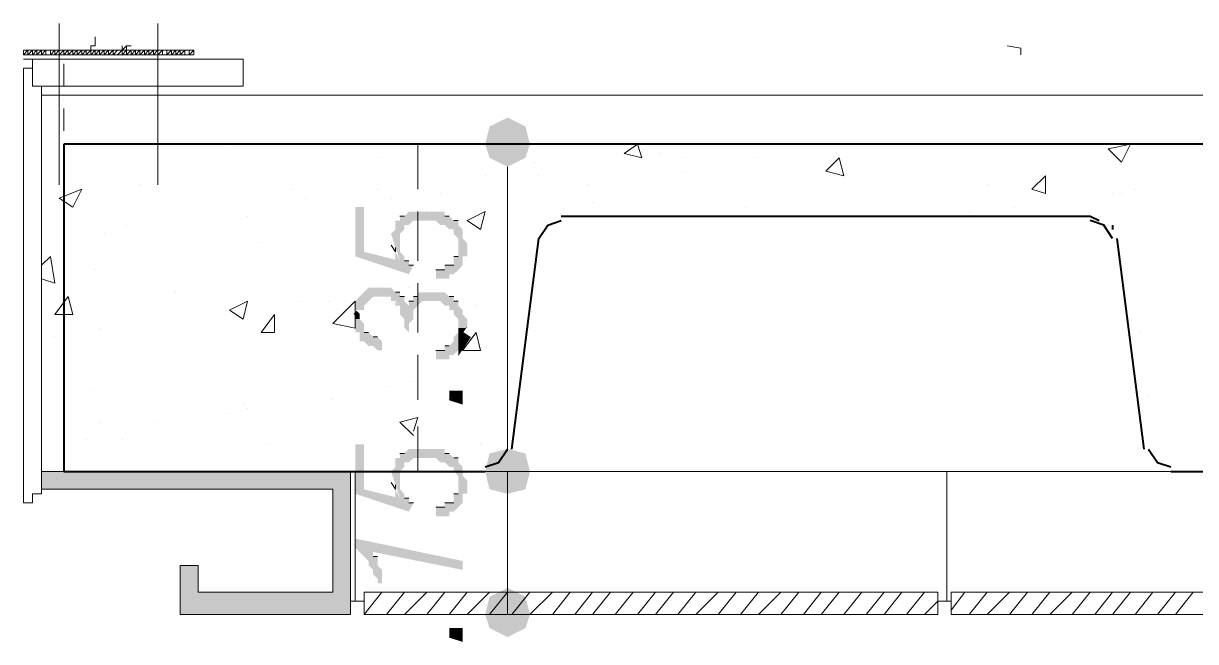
# Model space of a CAD drawing. Header units: millimetres. Extents: x 182 to 575, y -105 to 95.
# Drawn here: x 364.427 to 365.673, y 8.044 to 8.701 of the extents above; entities that cross this region are included whole.
import ezdxf

# ---------------------------------------------------------------- set-up
doc = ezdxf.new("R2010")
doc.units = ezdxf.units.MM
doc.header["$MEASUREMENT"] = 0
doc.layers.add('PDF_Geometry', color=7, linetype='Continuous')
doc.layers.add('PDF_Solid Fills', color=7, linetype='Continuous')

msp = doc.modelspace()

# ---------------------------------------------------------------- hatches: boundary and pattern name
at = {"layer": 'PDF_Solid Fills', "transparency": 33554559}
for points in [[(364.9226, 8.5579), (364.9417, 8.5483), (364.9607, 8.5579), (364.9655, 8.5722), (364.9607, 8.5912), (364.9417, 8.6007), (364.9226, 8.5912), (364.9179, 8.5722)], [(364.8274, 8.4483), (364.8226, 8.4579), (364.8226, 8.4495), (364.7893, 8.4579), (364.7893, 8.5055), (364.7798, 8.5055), (364.7798, 8.4531), (364.8369, 8.4341), (364.8417, 8.4436), (364.8369, 8.4436), (364.8369, 8.4483), (364.8321, 8.4483), (364.8321, 8.4531), (364.8274, 8.4579), (364.8274, 8.4769), (364.8321, 8.4817), (364.8321, 8.4864), (364.8369, 8.4864), (364.8417, 8.4912), (364.8655, 8.4912), (364.8702, 8.4864), (364.875, 8.4864), (364.8798, 8.4817), (364.8845, 8.4817), (364.8845, 8.4769), (364.8893, 8.4722), (364.8893, 8.4531), (364.8845, 8.4531), (364.8845, 8.4436), (364.875, 8.4436), (364.875, 8.4388), (364.8655, 8.4388), (364.8655, 8.4293), (364.8798, 8.4293), (364.8798, 8.4341), (364.8845, 8.4341), (364.8893, 8.4388), (364.894, 8.4436), (364.894, 8.4531), (364.8988, 8.4531), (364.8988, 8.4674), (364.894, 8.4722), (364.894, 8.4817), (364.8893, 8.4864), (364.8893, 8.4912), (364.8845, 8.4912), (364.8798, 8.496), (364.875, 8.496), (364.875, 8.5007), (364.8369, 8.5007), (364.8321, 8.496), (364.8274, 8.496), (364.8274, 8.4912), (364.8226, 8.4912), (364.8226, 8.4817), (364.8179, 8.4769)], [(364.7988, 8.3579), (364.8036, 8.3531), (364.8083, 8.3531), (364.8083, 8.3626), (364.8036, 8.3674), (364.7988, 8.3674), (364.794, 8.3722), (364.7893, 8.3722), (364.7893, 8.3817), (364.7845, 8.3864), (364.7798, 8.3864), (364.7798, 8.3722), (364.7845, 8.3722), (364.7845, 8.3626), (364.7893, 8.3626), (364.794, 8.3579)], [(364.8798, 8.3007), (364.894, 8.296), (364.894, 8.3103), (364.8798, 8.3103)], [(364.8274, 8.196), (364.8226, 8.2055), (364.8226, 8.1972), (364.7893, 8.2055), (364.7893, 8.2531), (364.7798, 8.2531), (364.7798, 8.2007), (364.8369, 8.1817), (364.8417, 8.1912), (364.8369, 8.1912), (364.8369, 8.196), (364.8321, 8.196), (364.8321, 8.2007), (364.8274, 8.2055), (364.8274, 8.2245), (364.8321, 8.2293), (364.8321, 8.2341), (364.8369, 8.2341), (364.8417, 8.2388), (364.8655, 8.2388), (364.8702, 8.2341), (364.875, 8.2341), (364.8798, 8.2293), (364.8845, 8.2293), (364.8845, 8.2245), (364.8893, 8.2198), (364.8893, 8.2007), (364.8845, 8.2007), (364.8845, 8.1912), (364.875, 8.1912), (364.875, 8.1864), (364.8655, 8.1864), (364.8655, 8.1769), (364.8798, 8.1769), (364.8798, 8.1817), (364.8845, 8.1817), (364.894, 8.1912), (364.894, 8.2007), (364.8988, 8.2007), (364.8988, 8.215), (364.894, 8.2198), (364.894, 8.2293), (364.8893, 8.2341), (364.8893, 8.2388), (364.8845, 8.2388), (364.8798, 8.2436), (364.875, 8.2436), (364.875, 8.2483), (364.8369, 8.2483), (364.8321, 8.2436), (364.8274, 8.2436), (364.8274, 8.2388), (364.8226, 8.2388), (364.8226, 8.2293), (364.8179, 8.2245)], [(364.9226, 8.2055), (364.9417, 8.2007), (364.9607, 8.2055), (364.9655, 8.2245), (364.9607, 8.2436), (364.9417, 8.2483), (364.9226, 8.2436), (364.9179, 8.2245)], [(364.4464, 8.2055), (364.756, 8.2055), (364.756, 8.096), (364.6131, 8.096), (364.6131, 8.1245), (364.594, 8.1245), (364.594, 8.0722), (364.775, 8.0722), (364.775, 8.2245), (364.4464, 8.2245)], [(364.8036, 8.1055), (364.8083, 8.1055), (364.8083, 8.1198), (364.8036, 8.1245), (364.8036, 8.1341), (364.7988, 8.1341), (364.7988, 8.1388), (364.894, 8.1198), (364.894, 8.1293), (364.7798, 8.1531), (364.7798, 8.1436), (364.7845, 8.1388), (364.7893, 8.1341), (364.794, 8.1293), (364.794, 8.1245), (364.7988, 8.1198), (364.7988, 8.115), (364.8036, 8.1103)], [(364.9607, 8.0912), (364.9417, 8.1007), (364.9226, 8.0912), (364.9179, 8.0722), (364.9226, 8.0579), (364.9417, 8.0483), (364.9607, 8.0579), (364.9655, 8.0722)], [(364.8798, 8.0483), (364.894, 8.0436), (364.894, 8.0579), (364.8798, 8.0579)]]:
    msp.add_hatch(color=256, dxfattribs=at).paths.add_polyline_path(points)
h = msp.add_hatch(color=256, dxfattribs=at)
h.paths.add_polyline_path([(364.8798, 8.3436), (364.8798, 8.3483), (364.8845, 8.3483), (364.8893, 8.3531), (364.8893, 8.3722), (364.8845, 8.3674), (364.8845, 8.3626), (364.8798, 8.3579), (364.875, 8.3579), (364.875, 8.3531), (364.8655, 8.3531), (364.8655, 8.3436)])
h.paths.add_polyline_path([(364.8179, 8.4055), (364.8226, 8.4055), (364.8179, 8.4103)])
h.paths.add_polyline_path([(364.8226, 8.4055), (364.8226, 8.4007), (364.8274, 8.4007)])
h.paths.add_polyline_path([(364.8893, 8.3864), (364.8893, 8.3769), (364.8988, 8.3769), (364.8988, 8.3864), (364.894, 8.3912), (364.894, 8.396), (364.8893, 8.4007), (364.8893, 8.4055), (364.8845, 8.4055), (364.8845, 8.4103), (364.8798, 8.4103), (364.875, 8.415), (364.8464, 8.415), (364.8464, 8.4103), (364.8417, 8.4103), (364.8417, 8.4055), (364.8369, 8.4055), (364.8369, 8.4007), (364.8321, 8.4055), (364.8321, 8.4103), (364.8274, 8.4103), (364.8274, 8.415), (364.8226, 8.415), (364.8179, 8.4198), (364.794, 8.4198), (364.7798, 8.4055), (364.7798, 8.396), (364.7893, 8.396), (364.7893, 8.4007), (364.794, 8.4055), (364.7988, 8.4103), (364.8179, 8.4103), (364.8274, 8.4007), (364.8274, 8.3912), (364.8321, 8.3864), (364.8321, 8.3769), (364.8369, 8.3722), (364.8369, 8.3817), (364.8417, 8.3864), (364.8417, 8.396), (364.8464, 8.4007), (364.8512, 8.4055), (364.8702, 8.4055), (364.875, 8.4007), (364.8798, 8.4007), (364.8798, 8.396), (364.8845, 8.396), (364.8845, 8.3912)])

# ---------------------------------------------------------------- linework, layer by layer
at = {"layer": 'PDF_Geometry', "lineweight": 13}
for points in [[(364.4655, 8.7007), (364.4655, 8.5293)], [(364.5702, 8.7007), (364.5702, 8.5293)], [(364.4702, 8.6341), (364.4702, 8.6579)], [(364.5702, 8.6341), (364.5702, 8.6579)], [(364.4702, 8.5864), (364.4702, 8.6103)], [(364.5702, 8.5864), (364.5702, 8.6103)], [(364.8512, 8.5722), (365.1321, 8.5722)], [(364.775, 8.0722), (364.775, 8.2245), (364.4464, 8.2245), (364.4464, 8.2055), (364.756, 8.2055), (364.756, 8.096), (364.6131, 8.096), (364.6131, 8.1245), (364.594, 8.1245), (364.594, 8.0722)], [(364.8512, 8.2245), (364.975, 8.2245)], [(365.4083, 8.2245), (365.4083, 8.0864)], [(364.7893, 8.096), (365.3988, 8.096), (365.3988, 8.0722), (364.7893, 8.0722)], [(366.0226, 8.096), (365.4131, 8.096), (365.4131, 8.0722), (366.0226, 8.0722)], [(364.8512, 8.0722), (365.2369, 8.0722)]]:
    msp.add_lwpolyline(points, close=True, dxfattribs=at)
at = {"layer": 'PDF_Geometry', "color": 8, "lineweight": 13, "true_color": 0x808080}
for points in [[(364.494, 8.6722), (364.4988, 8.6722), (364.494, 8.6674), (364.4988, 8.6722), (364.494, 8.6722), (364.4893, 8.6722), (364.4893, 8.6674), (364.494, 8.6722), (364.494, 8.6674), (364.4893, 8.6674), (364.494, 8.6674), (364.494, 8.6722), (364.4988, 8.6722), (364.4988, 8.6769), (364.5036, 8.6769), (364.5036, 8.6817), (364.5036, 8.6864)], [(364.4274, 8.6674), (364.4321, 8.6722), (364.4369, 8.6722), (364.4321, 8.6674), (364.4369, 8.6674), (364.4417, 8.6722), (364.4464, 8.6722), (364.4417, 8.6674), (364.4464, 8.6674), (364.4417, 8.6674), (364.4464, 8.6722)], [(364.4274, 8.6674), (364.4274, 8.6674)], [(364.4274, 8.6674), (364.4274, 8.6674)], [(364.4321, 8.6674), (364.4321, 8.6722)], [(364.4321, 8.6674), (364.4321, 8.6674)], [(364.4655, 8.6722), (364.4607, 8.6722), (364.4607, 8.6674), (364.456, 8.6674), (364.4512, 8.6674), (364.4512, 8.6722), (364.456, 8.6722), (364.4512, 8.6722), (364.456, 8.6722), (364.4512, 8.6722), (364.4512, 8.6674), (364.4464, 8.6674)], [(364.4512, 8.6674), (364.456, 8.6674), (364.456, 8.6722), (364.4607, 8.6722), (364.456, 8.6674)], [(364.4512, 8.6674), (364.4512, 8.6674)], [(364.4607, 8.6674), (364.4655, 8.6722), (364.4607, 8.6722)], [(364.4607, 8.6674), (364.4607, 8.6674)], [(364.4655, 8.6674), (364.4655, 8.6674)], [(364.4655, 8.6674), (364.4655, 8.6674)], [(364.4702, 8.6722), (364.4702, 8.6674), (364.4702, 8.6722), (364.475, 8.6722), (364.475, 8.6674), (364.4798, 8.6674), (364.475, 8.6674)], [(364.4702, 8.6674), (364.475, 8.6722), (364.4798, 8.6722), (364.475, 8.6722)], [(364.4702, 8.6674), (364.4702, 8.6674)], [(364.475, 8.6674), (364.475, 8.6674)], [(364.475, 8.6674), (364.475, 8.6674)], [(364.4893, 8.6722), (364.4845, 8.6722), (364.4798, 8.6674), (364.4798, 8.6722), (364.4845, 8.6722), (364.4845, 8.6674), (364.4893, 8.6722), (364.4845, 8.6722), (364.4798, 8.6722), (364.4798, 8.6674), (364.4845, 8.6722), (364.4845, 8.6674), (364.4798, 8.6674)], [(364.4845, 8.6674), (364.4893, 8.6722), (364.4845, 8.6722)], [(364.4988, 8.6674), (364.4988, 8.6722), (364.5036, 8.6722)], [(364.4988, 8.6674), (364.5036, 8.6722)], [(364.4988, 8.6674), (364.5036, 8.6674)], [(364.4988, 8.6674), (364.5036, 8.6674)], [(364.4988, 8.6674), (364.4988, 8.6674)], [(364.4988, 8.6674), (364.4988, 8.6674)], [(364.5036, 8.6674), (364.5083, 8.6722), (364.5036, 8.6722)], [(364.5036, 8.6674), (364.5083, 8.6722)], [(364.5036, 8.6674), (364.5036, 8.6722), (364.5083, 8.6722)], [(364.5036, 8.6674), (364.5036, 8.6722)], [(364.5036, 8.6674), (364.5036, 8.6674)], [(364.5036, 8.6674), (364.5036, 8.6674)], [(364.5036, 8.6674), (364.5036, 8.6674)], [(364.5036, 8.6674), (364.5036, 8.6674)], [(364.5036, 8.6674), (364.5036, 8.6674)], [(364.5036, 8.6674), (364.5036, 8.6674)], [(364.5036, 8.6674), (364.5036, 8.6674)], [(364.5083, 8.6674), (364.5083, 8.6722), (364.5131, 8.6722)], [(364.5083, 8.6674), (364.5131, 8.6722)], [(364.5083, 8.6674), (364.5131, 8.6722), (364.5179, 8.6722)], [(364.5083, 8.6674), (364.5083, 8.6722), (364.5131, 8.6722)], [(364.5083, 8.6674), (364.5131, 8.6722)], [(364.5083, 8.6674), (364.5131, 8.6722), (364.5179, 8.6722)], [(364.5083, 8.6674), (364.5083, 8.6674)], [(364.5083, 8.6674), (364.5083, 8.6674)], [(364.5083, 8.6674), (364.5083, 8.6674)], [(364.5417, 8.6769), (364.5369, 8.6769), (364.5369, 8.6722), (364.5321, 8.6722), (364.5321, 8.6674), (364.5369, 8.6674), (364.5321, 8.6674), (364.5369, 8.6722), (364.5369, 8.6769), (364.5321, 8.6722), (364.5274, 8.6722), (364.5226, 8.6722), (364.5179, 8.6674), (364.5226, 8.6722), (364.5226, 8.6674), (364.5274, 8.6722), (364.5226, 8.6674), (364.5274, 8.6674), (364.5321, 8.6722), (364.5274, 8.6722), (364.5226, 8.6722), (364.5179, 8.6674), (364.5179, 8.6722), (364.5131, 8.6674), (364.5131, 8.6722), (364.5131, 8.6674), (364.5131, 8.6722), (364.5179, 8.6722), (364.5131, 8.6722), (364.5131, 8.6674), (364.5131, 8.6722), (364.5131, 8.6674), (364.5179, 8.6722), (364.5179, 8.6674), (364.5226, 8.6722), (364.5179, 8.6722), (364.5226, 8.6722), (364.5179, 8.6674), (364.5179, 8.6722), (364.5226, 8.6722), (364.5226, 8.6674), (364.5274, 8.6674), (364.5226, 8.6674), (364.5274, 8.6722), (364.5321, 8.6722), (364.5321, 8.6769)], [(364.5131, 8.6674), (364.5131, 8.6674)], [(364.5131, 8.6674), (364.5131, 8.6674)], [(364.5131, 8.6674), (364.5131, 8.6674)], [(364.5179, 8.6674), (364.5179, 8.6674)], [(364.5179, 8.6674), (364.5179, 8.6674)], [(364.5179, 8.6674), (364.5179, 8.6674)], [(364.5274, 8.6674), (364.5321, 8.6722)], [(364.5274, 8.6674), (364.5321, 8.6722)], [(364.5274, 8.6674), (364.5274, 8.6674)], [(364.5274, 8.6674), (364.5274, 8.6674)], [(364.5417, 8.6674), (364.5369, 8.6674), (364.5321, 8.6674), (364.5369, 8.6674), (364.5417, 8.6674), (364.5417, 8.6722), (364.5464, 8.6722), (364.5417, 8.6674), (364.5464, 8.6674)], [(364.5369, 8.6674), (364.5369, 8.6674)], [(364.5369, 8.6674), (364.5369, 8.6674)], [(364.5417, 8.6674), (364.5417, 8.6674)], [(364.5702, 8.6674), (364.5655, 8.6674), (364.5702, 8.6722), (364.5655, 8.6722), (364.5607, 8.6674), (364.556, 8.6674), (364.5607, 8.6722), (364.556, 8.6722), (364.5512, 8.6674), (364.5512, 8.6722), (364.556, 8.6722), (364.5512, 8.6722), (364.5464, 8.6722), (364.5464, 8.6674), (364.5464, 8.6722), (364.5512, 8.6722), (364.5464, 8.6722), (364.5464, 8.6674), (364.5512, 8.6722), (364.556, 8.6722), (364.5512, 8.6722), (364.5512, 8.6674)], [(364.5464, 8.6674), (364.5464, 8.6674)], [(364.5464, 8.6674), (364.5464, 8.6674)], [(364.556, 8.6674), (364.556, 8.6722), (364.556, 8.6674), (364.556, 8.6722), (364.5607, 8.6722), (364.5607, 8.6674), (364.5607, 8.6722), (364.5655, 8.6722), (364.5655, 8.6674), (364.5702, 8.6674), (364.575, 8.6674), (364.575, 8.6722), (364.5798, 8.6722), (364.575, 8.6722), (364.5798, 8.6722), (364.575, 8.6722), (364.575, 8.6674), (364.5798, 8.6674), (364.5845, 8.6674), (364.5845, 8.6722), (364.5893, 8.6722), (364.5893, 8.6674), (364.5893, 8.6722), (364.594, 8.6722), (364.594, 8.6674), (364.5988, 8.6722), (364.6036, 8.6722), (364.5988, 8.6722), (364.5988, 8.6674), (364.6036, 8.6674), (364.5988, 8.6674)], [(364.556, 8.6674), (364.556, 8.6674)], [(364.575, 8.6674), (364.5798, 8.6674), (364.5798, 8.6722), (364.5845, 8.6722), (364.5798, 8.6674)], [(364.575, 8.6674), (364.575, 8.6674)], [(364.5845, 8.6674), (364.5893, 8.6722), (364.5845, 8.6722)], [(364.5845, 8.6674), (364.5845, 8.6674)], [(364.5893, 8.6674), (364.594, 8.6674), (364.594, 8.6722), (364.5988, 8.6722), (364.5988, 8.6674), (364.5988, 8.6722), (364.6036, 8.6722)], [(364.5893, 8.6674), (364.5893, 8.6674)], [(364.594, 8.6674), (364.594, 8.6674)], [(364.5988, 8.6674), (364.5988, 8.6674)], [(364.5988, 8.6674), (364.5988, 8.6674)], [(364.6036, 8.6674), (364.6083, 8.6674), (364.6083, 8.6722), (364.6036, 8.6674), (364.6036, 8.6722), (364.6083, 8.6722), (364.6036, 8.6674), (364.6036, 8.6722), (364.6083, 8.6722), (364.6083, 8.6674)], [(364.6083, 8.6674), (364.6083, 8.6674)]]:
    msp.add_lwpolyline(points, dxfattribs=at)
at = {"layer": 'PDF_Geometry', "lineweight": 20}
for points in [[(364.4274, 8.6722), (364.4274, 8.6674), (364.6083, 8.6674), (364.6083, 8.6722)], [(364.4274, 8.6722), (364.4274, 8.6674), (364.6083, 8.6674), (364.6083, 8.6722)], [(364.4369, 8.6341), (364.6607, 8.6341), (364.6607, 8.6626), (364.4369, 8.6626)]]:
    msp.add_lwpolyline(points, close=True, dxfattribs=at)
at = {"layer": 'PDF_Geometry', "color": 8, "lineweight": 13, "true_color": 0x808080}
for points in [[(364.4369, 8.6722), (364.4321, 8.6722), (364.4321, 8.6674)], [(364.4369, 8.6722), (364.4369, 8.6674), (364.4369, 8.6722), (364.4417, 8.6722)], [(364.4417, 8.6674), (364.4417, 8.6722), (364.4369, 8.6722), (364.4369, 8.6674), (364.4417, 8.6722)], [(364.4512, 8.6722), (364.4464, 8.6722), (364.4464, 8.6674)], [(364.4512, 8.6722), (364.4464, 8.6722), (364.4464, 8.6674)], [(364.4607, 8.6722), (364.456, 8.6722), (364.456, 8.6674)], [(364.4607, 8.6722), (364.4607, 8.6674), (364.4607, 8.6722), (364.4655, 8.6722)], [(364.4702, 8.6722), (364.4655, 8.6674), (364.4655, 8.6722)], [(364.4702, 8.6722), (364.4655, 8.6674), (364.4655, 8.6722)], [(364.4702, 8.6722), (364.4702, 8.6674), (364.4702, 8.6722), (364.475, 8.6722)], [(364.4798, 8.6722), (364.475, 8.6674), (364.475, 8.6722)], [(364.494, 8.6722), (364.4893, 8.6722), (364.4893, 8.6674)], [(364.5036, 8.6722), (364.4988, 8.6674), (364.4988, 8.6722)], [(364.5036, 8.6722), (364.4988, 8.6674), (364.4988, 8.6722)], [(364.5036, 8.6722), (364.4988, 8.6674), (364.4988, 8.6722)], [(364.5131, 8.6722), (364.5083, 8.6674), (364.5083, 8.6722)], [(364.5131, 8.6722), (364.5083, 8.6674), (364.5083, 8.6722)], [(364.5226, 8.6722), (364.5179, 8.6674), (364.5179, 8.6722)], [(364.5274, 8.6722), (364.5226, 8.6722), (364.5226, 8.6674)], [(364.5274, 8.6722), (364.5226, 8.6722), (364.5226, 8.6674), (364.5274, 8.6674), (364.5321, 8.6722)], [(364.5369, 8.6769), (364.5369, 8.6722), (364.5321, 8.6674), (364.5321, 8.6722), (364.5369, 8.6722), (364.5369, 8.6769), (364.5417, 8.6769)], [(364.5369, 8.6722), (364.5321, 8.6722), (364.5321, 8.6674)], [(364.5369, 8.6722), (364.5321, 8.6674), (364.5321, 8.6722)], [(364.5417, 8.6722), (364.5369, 8.6722), (364.5369, 8.6674)], [(364.5417, 8.6722), (364.5369, 8.6722), (364.5369, 8.6674)], [(364.5417, 8.6722), (364.5369, 8.6674), (364.5369, 8.6722), (364.5417, 8.6722), (364.5369, 8.6722), (364.5417, 8.6722), (364.5369, 8.6722), (364.5369, 8.6674)], [(364.5464, 8.6722), (364.5417, 8.6674), (364.5417, 8.6722)], [(364.5655, 8.6722), (364.5607, 8.6722), (364.5607, 8.6674)], [(364.5702, 8.6722), (364.5655, 8.6674), (364.5655, 8.6722)], [(364.575, 8.6722), (364.5702, 8.6722), (364.5702, 8.6674)], [(364.575, 8.6722), (364.5702, 8.6722), (364.5702, 8.6674)], [(364.5845, 8.6722), (364.5798, 8.6722), (364.5798, 8.6674)], [(364.5845, 8.6722), (364.5845, 8.6674), (364.5845, 8.6722), (364.5893, 8.6722)], [(364.594, 8.6722), (364.5893, 8.6674), (364.5893, 8.6722)], [(364.594, 8.6722), (364.594, 8.6674), (364.594, 8.6722), (364.5988, 8.6722)]]:
    msp.add_lwpolyline(points, close=True, dxfattribs=at)
at = {"layer": 'PDF_Geometry', "lineweight": 20}
for points in [[(365.4726, 8.6769), (365.4869, 8.6745), (365.4869, 8.6722), (365.4869, 8.6722), (365.4869, 8.6698), (365.4869, 8.6674), (365.4869, 8.6674)], [(364.4464, 8.6341), (364.4464, 8.2007), (364.4369, 8.2007), (364.4369, 8.1912), (364.4274, 8.1912), (364.4274, 8.6531), (364.4369, 8.6531)], [(364.4369, 8.2007), (364.4369, 8.2007)]]:
    msp.add_lwpolyline(points, dxfattribs=at)
at = {"layer": 'PDF_Geometry', "lineweight": 0}
for points in [[(364.6083, 8.6626), (364.4274, 8.6626)], [(365.0798, 8.5722), (365.0845, 8.5579), (365.0655, 8.5626)], [(365.6036, 8.5722), (365.594, 8.5531), (365.5798, 8.5674)], [(365.294, 8.5579), (365.2988, 8.5388), (365.2798, 8.5436)], [(365.5131, 8.5388), (365.5131, 8.5198), (365.4988, 8.5245)], [(364.4893, 8.5245), (364.4798, 8.5055), (364.4655, 8.515)], [(364.9179, 8.5007), (364.9131, 8.4817), (364.8988, 8.4912)], [(364.475, 8.4103), (364.4798, 8.3912), (364.4607, 8.3912)], [(364.6655, 8.4055), (364.6607, 8.3864), (364.6464, 8.396)], [(364.7798, 8.3769), (364.756, 8.3817), (364.7798, 8.4055)], [(364.694, 8.3912), (364.694, 8.3722), (364.6798, 8.3722)], [(364.9083, 8.3722), (364.9131, 8.3531), (364.894, 8.3531)]]:
    msp.add_lwpolyline(points, close=True, dxfattribs=at)
at = {"layer": 'PDF_Geometry', "lineweight": 13}
for points in [[(364.4464, 8.5722), (364.4464, 8.6245), (367.5083, 8.6245)], [(364.4702, 8.6198), (364.4702, 8.6198)], [(364.4702, 8.6198), (364.4702, 8.6198)], [(364.5702, 8.6198), (364.5702, 8.6198)], [(364.5702, 8.6198), (364.5702, 8.6198)], [(364.494, 8.5722), (364.4702, 8.5722), (364.4702, 8.5245)], [(364.5702, 8.5722), (364.5226, 8.5722)], [(364.6464, 8.5722), (364.594, 8.5722)], [(364.7226, 8.5722), (364.6702, 8.5722)], [(364.794, 8.5722), (364.7464, 8.5722)], [(364.8464, 8.5245), (364.8464, 8.5722), (364.8226, 8.5722)], [(364.9417, 8.5483), (364.9417, 8.5245), (364.9417, 8.2722), (364.9417, 8.2483), (364.9417, 8.2722), (364.9417, 8.3245)], [(364.4702, 8.5007), (364.4702, 8.4483)], [(364.8274, 8.496), (364.8321, 8.496), (364.8274, 8.496)], [(364.8464, 8.4483), (364.8464, 8.5007)], [(364.8798, 8.496), (364.875, 8.496), (364.8798, 8.496)], [(364.8893, 8.4912), (364.8845, 8.4912), (364.8893, 8.4912)], [(364.8179, 8.465), (364.8226, 8.4579), (364.8226, 8.4626)], [(364.8369, 8.4483), (364.8321, 8.4483), (364.8369, 8.4483)], [(364.8417, 8.4436), (364.8369, 8.4436), (364.8417, 8.4436)], [(364.875, 8.4436), (364.8845, 8.4436), (364.875, 8.4436)], [(364.8845, 8.4531), (364.8893, 8.4531), (364.8845, 8.4531)], [(364.8655, 8.4388), (364.875, 8.4388), (364.8655, 8.4388)], [(364.4702, 8.4245), (364.4702, 8.3722)], [(364.8464, 8.3722), (364.8464, 8.4245)], [(364.8274, 8.415), (364.8226, 8.415), (364.8274, 8.415)], [(364.8321, 8.4103), (364.8274, 8.4103), (364.8321, 8.4103)], [(364.8369, 8.4055), (364.8417, 8.4055), (364.8369, 8.4055)], [(364.8417, 8.4103), (364.8464, 8.4103), (364.8417, 8.4103)], [(364.8845, 8.4103), (364.8798, 8.4103), (364.8845, 8.4103)], [(364.8893, 8.4055), (364.8845, 8.4055), (364.8893, 8.4055)], [(364.794, 8.3722), (364.7893, 8.3722), (364.794, 8.3722)], [(364.8036, 8.3674), (364.7988, 8.3674), (364.8036, 8.3674)], [(364.875, 8.3579), (364.8798, 8.3579), (364.875, 8.3579)], [(364.4702, 8.3483), (364.4702, 8.3007)], [(364.8464, 8.3007), (364.8464, 8.3483)], [(364.8655, 8.3531), (364.875, 8.3531), (364.8655, 8.3531)], [(364.4988, 8.3103), (364.4988, 8.3103)], [(364.894, 8.296), (364.8798, 8.3007), (364.894, 8.296)], [(364.4702, 8.2722), (364.4702, 8.2245), (364.494, 8.2245)], [(364.8226, 8.2245), (364.8464, 8.2245), (364.8464, 8.2722)], [(364.8274, 8.2436), (364.8321, 8.2436), (364.8274, 8.2436)], [(364.8798, 8.2436), (364.875, 8.2436), (364.8798, 8.2436)], [(364.8893, 8.2388), (364.8845, 8.2388), (364.8893, 8.2388)], [(364.5226, 8.2245), (364.5702, 8.2245)], [(364.594, 8.2245), (364.6464, 8.2245)], [(364.6702, 8.2245), (364.7226, 8.2245)], [(364.7464, 8.2245), (364.794, 8.2245)], [(364.7798, 8.0864), (364.7798, 8.2245)], [(364.8702, 8.2245), (377.3179, 8.2245)], [(364.9417, 8.0722), (364.9417, 8.2245)], [(364.8179, 8.2126), (364.8226, 8.2055), (364.8226, 8.2103)], [(364.8369, 8.196), (364.8321, 8.196), (364.8369, 8.196)], [(364.8845, 8.2007), (364.8893, 8.2007), (364.8845, 8.2007)], [(364.8417, 8.1912), (364.8369, 8.1912), (364.8417, 8.1912)], [(364.8655, 8.1864), (364.875, 8.1864), (364.8655, 8.1864)], [(364.875, 8.1912), (364.8845, 8.1912), (364.875, 8.1912)], [(364.8036, 8.1341), (364.7988, 8.1341), (364.8036, 8.1341)], [(364.775, 8.0722), (364.775, 8.096)], [(364.8083, 8.096), (364.7893, 8.0722), (364.7893, 8.096)], [(364.8131, 8.0722), (364.8321, 8.096)], [(364.8321, 8.0722), (364.856, 8.096)], [(364.856, 8.0722), (364.875, 8.096)], [(364.8798, 8.0722), (364.8988, 8.096)], [(364.8988, 8.0722), (364.9226, 8.096)], [(364.9226, 8.0722), (364.9417, 8.096)], [(364.9464, 8.0722), (364.9655, 8.096)], [(364.9655, 8.0722), (364.9893, 8.096)], [(364.9893, 8.0722), (365.0083, 8.096)], [(365.0131, 8.0722), (365.0321, 8.096)], [(365.0321, 8.0722), (365.0512, 8.096)], [(365.056, 8.0722), (365.075, 8.096)], [(365.0798, 8.0722), (365.0988, 8.096)], [(365.0988, 8.0722), (365.1179, 8.096)], [(365.1226, 8.0722), (365.1417, 8.096)], [(365.1417, 8.0722), (365.1655, 8.096)], [(365.1655, 8.0722), (365.1845, 8.096)], [(365.1893, 8.0722), (365.2083, 8.096)], [(365.2083, 8.0722), (365.2321, 8.096)], [(365.2321, 8.0722), (365.2512, 8.096)], [(365.256, 8.0722), (365.275, 8.096)], [(365.275, 8.0722), (365.294, 8.096)], [(365.2988, 8.0722), (365.3179, 8.096)], [(365.3226, 8.0722), (365.3417, 8.096)], [(365.3417, 8.0722), (365.3607, 8.096)], [(365.3655, 8.0722), (365.3845, 8.096)], [(365.3988, 8.0722), (365.3988, 8.096)], [(365.4131, 8.0722), (365.4131, 8.096)], [(365.4131, 8.0769), (365.4274, 8.096)], [(365.4321, 8.0722), (365.4512, 8.096)], [(365.4512, 8.0722), (365.475, 8.096)], [(365.475, 8.0722), (365.494, 8.096)], [(365.4988, 8.0722), (365.5179, 8.096)], [(365.5179, 8.0722), (365.5417, 8.096)], [(365.5417, 8.0722), (365.5607, 8.096)], [(365.5655, 8.0722), (365.5845, 8.096)], [(365.5845, 8.0722), (365.6036, 8.096)], [(365.6083, 8.0722), (365.6274, 8.096)], [(365.6321, 8.0722), (365.6512, 8.096)], [(365.6512, 8.0722), (365.6702, 8.096)], [(364.775, 8.0864), (364.7893, 8.0864)], [(365.3845, 8.0722), (365.3988, 8.0864), (365.4131, 8.0864)], [(364.894, 8.0436), (364.8798, 8.0483), (364.894, 8.0436)]]:
    msp.add_lwpolyline(points, dxfattribs=at)
at = {"layer": 'PDF_Geometry', "lineweight": 40}
for points in [[(377.1179, 8.2245), (377.5702, 8.2245), (377.5702, 8.5722), (364.8464, 8.5722), (364.4702, 8.5722), (364.4702, 8.2245), (364.8464, 8.2245), (364.9179, 8.2245)], [(364.9988, 8.496), (365.0083, 8.496), (365.5607, 8.496), (365.5702, 8.4912)], [(364.9464, 8.2483), (364.975, 8.4722), (364.9845, 8.4864), (364.9988, 8.4912)], [(365.5845, 8.4722), (365.575, 8.4864), (365.5607, 8.4912)], [(365.5845, 8.4864), (365.5845, 8.4817)], [(365.6179, 8.2483), (365.5893, 8.4722)], [(364.8464, 8.4245), (364.8464, 8.4245)], [(364.9179, 8.2293), (364.9321, 8.2341), (364.9417, 8.2483)], [(365.6226, 8.2483), (365.6321, 8.2341), (365.6464, 8.2293)], [(365.6464, 8.2245), (376.394, 8.2245)]]:
    msp.add_lwpolyline(points, dxfattribs=at)
at = {"layer": 'PDF_Geometry', "lineweight": 0}
for points in [[(364.4893, 8.5722), (364.4893, 8.5722)], [(364.5655, 8.5722), (364.5655, 8.5722)], [(364.6464, 8.5674), (364.6464, 8.5674)], [(365.1798, 8.5722), (365.1798, 8.5722)], [(364.8083, 8.5579), (364.8083, 8.5579)], [(365.1036, 8.5626), (365.1036, 8.5626)], [(365.1274, 8.5579), (365.1274, 8.5579)], [(365.2036, 8.5579), (365.2036, 8.5579)], [(364.9702, 8.5531), (364.9702, 8.5531)], [(365.1274, 8.5436), (365.1274, 8.5436)], [(364.9179, 8.5388), (364.9179, 8.5388)], [(364.975, 8.5388), (364.975, 8.5388)], [(365.2893, 8.5388), (365.2893, 8.5388)], [(364.5512, 8.5293), (364.5512, 8.5293)], [(364.7131, 8.5245), (364.7131, 8.5245)], [(364.8036, 8.5245), (364.8036, 8.5245)], [(364.8702, 8.5198), (364.8702, 8.5198)], [(365.0274, 8.5293), (365.0274, 8.5293)], [(365.4512, 8.5293), (365.4512, 8.5293)], [(365.5845, 8.5198), (365.5845, 8.5198)], [(365.594, 8.5198), (365.594, 8.5198)], [(365.6083, 8.5245), (365.6083, 8.5245)], [(364.7274, 8.515), (364.7274, 8.515)], [(364.8179, 8.515), (364.8179, 8.515)], [(365.0321, 8.5103), (365.0321, 8.5103)], [(365.194, 8.5055), (365.194, 8.5055)], [(365.4798, 8.5055), (365.4798, 8.5055)], [(364.6655, 8.496), (364.6655, 8.496)], [(364.856, 8.5007), (364.856, 8.5007)], [(365.3512, 8.496), (365.3512, 8.496)], [(365.4321, 8.5007), (365.4321, 8.5007)], [(364.5369, 8.4864), (364.5369, 8.4864)], [(364.5131, 8.4769), (364.5131, 8.4769)], [(364.6798, 8.4674), (364.6798, 8.4674)], [(364.4464, 8.4436), (364.456, 8.4531), (364.4607, 8.4245), (364.4464, 8.4293)], [(364.5036, 8.4388), (364.5036, 8.4388)], [(364.8369, 8.4198), (364.8369, 8.4198)], [(364.5893, 8.415), (364.5893, 8.415)], [(364.7226, 8.4055), (364.7226, 8.4055)], [(364.7512, 8.4055), (364.7512, 8.4055)], [(364.8179, 8.415), (364.8179, 8.415)], [(364.6464, 8.396), (364.6464, 8.396)], [(364.6655, 8.396), (364.6655, 8.396)], [(364.9083, 8.4007), (364.9083, 8.4007)], [(364.5083, 8.3769), (364.5083, 8.3769)], [(365.6131, 8.3722), (365.6131, 8.3722)], [(364.4607, 8.3674), (364.4607, 8.3674)], [(364.8417, 8.3198), (364.8417, 8.3198)], [(364.9464, 8.3245), (364.9464, 8.3245)], [(364.8131, 8.315), (364.8131, 8.315)], [(364.6607, 8.296), (364.6607, 8.296)], [(364.756, 8.3007), (364.756, 8.3007)], [(365.6226, 8.3055), (365.6226, 8.3055)], [(364.6464, 8.2864), (364.6464, 8.2864)], [(364.6655, 8.2912), (364.6655, 8.2912)], [(364.8417, 8.2626), (364.8274, 8.2769), (364.8464, 8.2817), (364.8417, 8.2674)], [(364.5083, 8.2769), (364.5083, 8.2769)], [(364.5702, 8.2769), (364.5702, 8.2769)], [(364.494, 8.2579), (364.494, 8.2579)], [(364.5321, 8.2579), (364.5321, 8.2579)], [(364.6893, 8.2531), (364.6893, 8.2531)], [(364.8512, 8.2436), (364.8512, 8.2436)], [(364.9131, 8.2531), (364.9131, 8.2531)]]:
    msp.add_lwpolyline(points, dxfattribs=at)
at = {"layer": 'PDF_Geometry', "lineweight": 13}
for points, const_width in [([(364.7821, 8.3864), (364.7821, 8.3912), (364.7798, 8.3936)], 0.00476), ([(364.8988, 8.3698), (364.894, 8.3626), (364.894, 8.3769)], 0.00952)]:
    msp.add_lwpolyline(points, dxfattribs=dict(at, const_width=const_width))
at = {"layer": 'PDF_Solid Fills', "transparency": 33554559}
for points in [[(365.4798, 8.6674), (365.4845, 8.6674), (365.494, 8.6674)], [(365.4845, 8.6674), (365.494, 8.6674), (365.4893, 8.6674)], [(364.894, 8.3626), (364.894, 8.3579), (364.8893, 8.3531)]]:
    msp.add_solid(points, dxfattribs=at)

doc.saveas('drawing.dxf')
